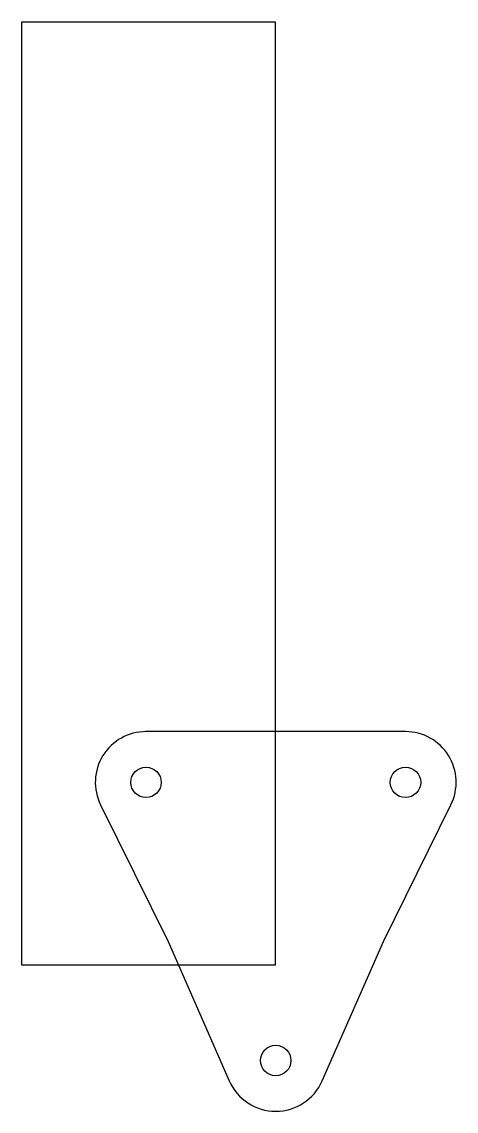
# Model space of a CAD drawing. Header units: millimetres. Extents: x -100 to -57, y 178 to 286.
import ezdxf

# ---------------------------------------------------------------- set-up
doc = ezdxf.new("R2010")
doc.units = ezdxf.units.MM
doc.layers.get('0').update_dxf_attribs({"linetype": 'CONTINUOUS'})

msp = doc.modelspace()

# ---------------------------------------------------------------- linework, layer by layer
msp.add_lwpolyline([(-100.04, 285.73), (-75.04, 285.73), (-75.04, 192.71), (-100.04, 192.71)], close=True)
msp.add_lwpolyline([(-57.73, 208.52, 0.55629), (-62.21, 215.73), (-87.79, 215.73, 0.556287), (-92.27, 208.52), (-85.61, 195.05), (-79.58, 181.29, 0.653719), (-70.42, 181.29), (-64.39, 195.05)], format="xyb", close=True)
for centre in [(-87.79, 210.73), (-62.21, 210.73), (-75, 183.3)]:
    msp.add_circle(centre, 1.5)

doc.saveas('drawing.dxf')
